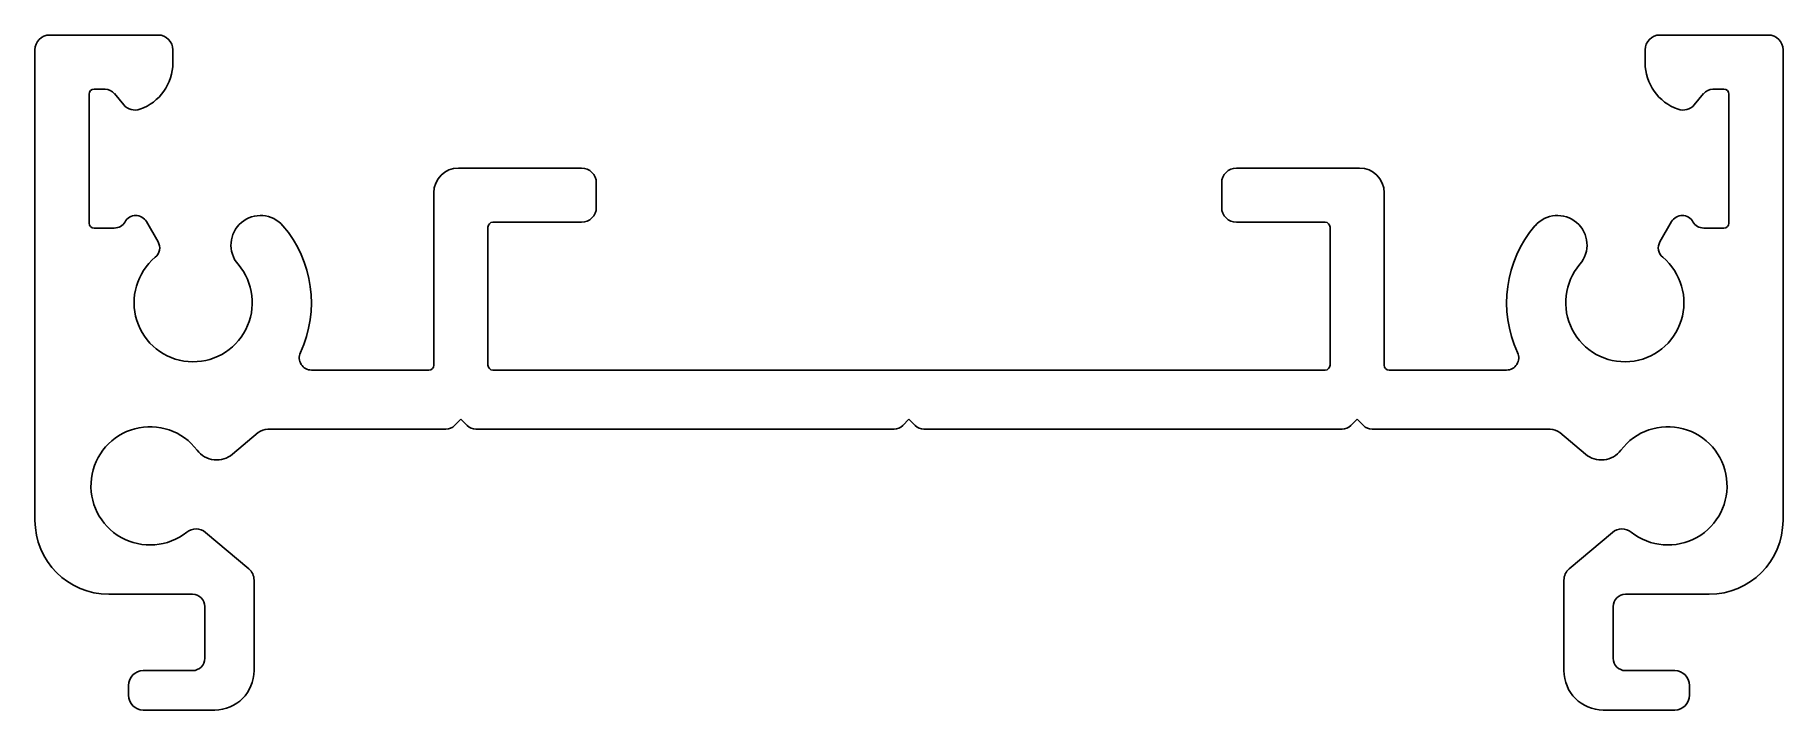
# Model space of a CAD drawing. Extents: x 2078.4 to 2113.9, y 1949.8 to 1963.5.
import ezdxf

# ---------------------------------------------------------------- set-up
doc = ezdxf.new("R2010")
doc.units = 0
doc.layers.get('0').update_dxf_attribs({"linetype": 'CONTINUOUS'})

msp = doc.modelspace()

# ---------------------------------------------------------------- linework, layer by layer
for p, q in [((2078.419, 1963.176), (2078.419, 1953.626)), ((2078.719, 1963.476), (2080.919, 1963.476)), ((2081.219, 1963.176), (2081.219, 1962.912)), ((2111.119, 1963.176), (2111.119, 1962.912)), ((2113.619, 1963.476), (2111.419, 1963.476)), ((2113.919, 1963.176), (2113.919, 1953.626)), ((2079.519, 1962.276), (2079.519, 1959.658)), ((2079.619, 1962.376), (2079.842, 1962.376)), ((2080.035, 1962.286), (2080.221, 1962.061)), ((2112.304, 1962.286), (2112.117, 1962.061)), ((2112.719, 1962.376), (2112.496, 1962.376)), ((2112.819, 1962.276), (2112.819, 1959.658)), ((2087.019, 1960.776), (2089.519, 1960.776)), ((2105.319, 1960.776), (2102.819, 1960.776)), ((2089.819, 1959.976), (2089.819, 1960.476)), ((2102.519, 1959.976), (2102.519, 1960.476)), ((2086.519, 1956.776), (2086.519, 1960.276)), ((2105.819, 1956.776), (2105.819, 1960.276)), ((2080.918, 1959.281), (2080.683, 1959.688)), ((2087.719, 1959.676), (2089.519, 1959.676)), ((2104.619, 1959.676), (2102.819, 1959.676)), ((2111.42, 1959.281), (2111.655, 1959.688)), ((2079.619, 1959.558), (2080.03, 1959.558)), ((2087.619, 1956.776), (2087.619, 1959.576)), ((2104.719, 1956.776), (2104.719, 1959.576)), ((2112.719, 1959.558), (2112.308, 1959.558)), ((2084.035, 1956.676), (2086.419, 1956.676)), ((2087.719, 1956.676), (2104.619, 1956.676)), ((2108.303, 1956.676), (2105.919, 1956.676)), ((2082.433, 1954.969), (2082.954, 1955.406)), ((2083.147, 1955.476), (2086.765, 1955.476)), ((2086.942, 1955.55), (2087.069, 1955.676)), ((2087.196, 1955.55), (2087.069, 1955.676)), ((2087.373, 1955.476), (2095.865, 1955.476)), ((2096.042, 1955.55), (2096.169, 1955.676)), ((2096.296, 1955.55), (2096.169, 1955.676)), ((2096.473, 1955.476), (2104.965, 1955.476)), ((2105.142, 1955.55), (2105.269, 1955.676)), ((2105.396, 1955.55), (2105.269, 1955.676)), ((2109.191, 1955.476), (2105.573, 1955.476)), ((2109.905, 1954.969), (2109.384, 1955.406)), ((2081.882, 1953.382), (2082.762, 1952.643)), ((2110.456, 1953.382), (2109.576, 1952.643)), ((2082.869, 1952.413), (2082.869, 1950.576)), ((2109.469, 1952.413), (2109.469, 1950.576)), ((2079.919, 1952.126), (2081.619, 1952.126)), ((2081.869, 1951.876), (2081.869, 1950.826)), ((2110.469, 1951.876), (2110.469, 1950.826)), ((2112.419, 1952.126), (2110.719, 1952.126)), ((2080.619, 1950.576), (2081.619, 1950.576)), ((2111.719, 1950.576), (2110.719, 1950.576)), ((2080.319, 1950.276), (2080.319, 1950.076)), ((2112.019, 1950.276), (2112.019, 1950.076)), ((2080.619, 1949.776), (2082.069, 1949.776)), ((2111.719, 1949.776), (2110.269, 1949.776))]:
    msp.add_line(p, q)
for centre, radius, start, end in [((2078.719, 1963.176), 0.3, 90, 180), ((2080.919, 1963.176), 0.3, 0, 90), ((2111.419, 1963.176), 0.3, 90, 180), ((2113.619, 1963.176), 0.3, 0, 90), ((2080.219, 1962.912), 1, 289.4275, 0), ((2112.119, 1962.912), 1, 180, 250.5725), ((2079.619, 1962.276), 0.1, 90, 180), ((2079.842, 1962.126), 0.25, 39.5777, 90), ((2112.496, 1962.126), 0.25, 90, 140.4223), ((2112.719, 1962.276), 0.1, 0, 90), ((2080.452, 1962.252), 0.3, 219.5777, 289.4275), ((2111.886, 1962.252), 0.3, 250.5725, 320.4223), ((2087.019, 1960.276), 0.5, 90, 180), ((2089.519, 1960.476), 0.3, 0, 90), ((2102.819, 1960.476), 0.3, 90, 180), ((2105.319, 1960.276), 0.5, 0, 90), ((2089.519, 1959.976), 0.3, 270, 360), ((2102.819, 1959.976), 0.3, 180, 270), ((2079.619, 1959.658), 0.1, 180, 270), ((2080.03, 1959.808), 0.25, 270, 330.7049), ((2080.466, 1959.563), 0.25, 30, 150.7049), ((2083, 1959.213), 0.6, 40.5288, 220.5288), ((2081.632, 1958.044), 2.4, 335.0667, 40.5288), ((2087.719, 1959.576), 0.1, 90, 180), ((2104.619, 1959.576), 0.1, 0, 90), ((2110.706, 1958.044), 2.4, 139.4712, 204.9333), ((2109.338, 1959.213), 0.6, 319.4712, 139.4712), ((2111.872, 1959.563), 0.25, 29.2951, 150), ((2112.308, 1959.808), 0.25, 209.2951, 270), ((2112.719, 1959.658), 0.1, 270, 0), ((2080.702, 1959.156), 0.25, 309.9282, 30), ((2111.636, 1959.156), 0.25, 150, 230.0718), ((2081.632, 1958.044), 1.2, 129.9282, 40.5288), ((2110.706, 1958.044), 1.2, 139.4712, 50.0718), ((2084.035, 1956.926), 0.25, 155.0667, 270), ((2086.419, 1956.776), 0.1, 270, 360), ((2087.719, 1956.776), 0.1, 180, 270), ((2104.619, 1956.776), 0.1, 270, 0), ((2105.919, 1956.776), 0.1, 180, 270), ((2108.303, 1956.926), 0.25, 270, 24.9333), ((2080.756, 1954.326), 1.2, 37.1046, 308.463), ((2083.147, 1955.176), 0.3, 90, 130), ((2086.765, 1955.726), 0.25, 270, 315), ((2087.373, 1955.726), 0.25, 225, 270), ((2095.865, 1955.726), 0.25, 270, 315), ((2096.473, 1955.726), 0.25, 225, 270), ((2104.965, 1955.726), 0.25, 270, 315), ((2105.573, 1955.726), 0.25, 225, 270), ((2109.191, 1955.176), 0.3, 50, 90), ((2111.582, 1954.326), 1.2, 231.537, 142.8954), ((2082.112, 1955.352), 0.5, 217.1046, 310), ((2110.227, 1955.352), 0.5, 230, 322.8954), ((2079.919, 1953.626), 1.5, 180, 270), ((2112.419, 1953.626), 1.5, 270, 0), ((2081.689, 1953.152), 0.3, 50, 128.463), ((2110.649, 1953.152), 0.3, 51.537, 130), ((2082.569, 1952.413), 0.3, 0, 50), ((2109.769, 1952.413), 0.3, 130, 180), ((2081.619, 1951.876), 0.25, 0, 90), ((2110.719, 1951.876), 0.25, 90, 180), ((2081.619, 1950.826), 0.25, 270, 0), ((2110.719, 1950.826), 0.25, 180, 270), ((2080.619, 1950.276), 0.3, 90, 180), ((2082.069, 1950.576), 0.8, 270, 0), ((2110.269, 1950.576), 0.8, 180, 270), ((2111.719, 1950.276), 0.3, 0, 90), ((2080.619, 1950.076), 0.3, 180, 270), ((2111.719, 1950.076), 0.3, 270, 360)]:
    msp.add_arc(centre, radius, start, end)

doc.saveas('drawing.dxf')
